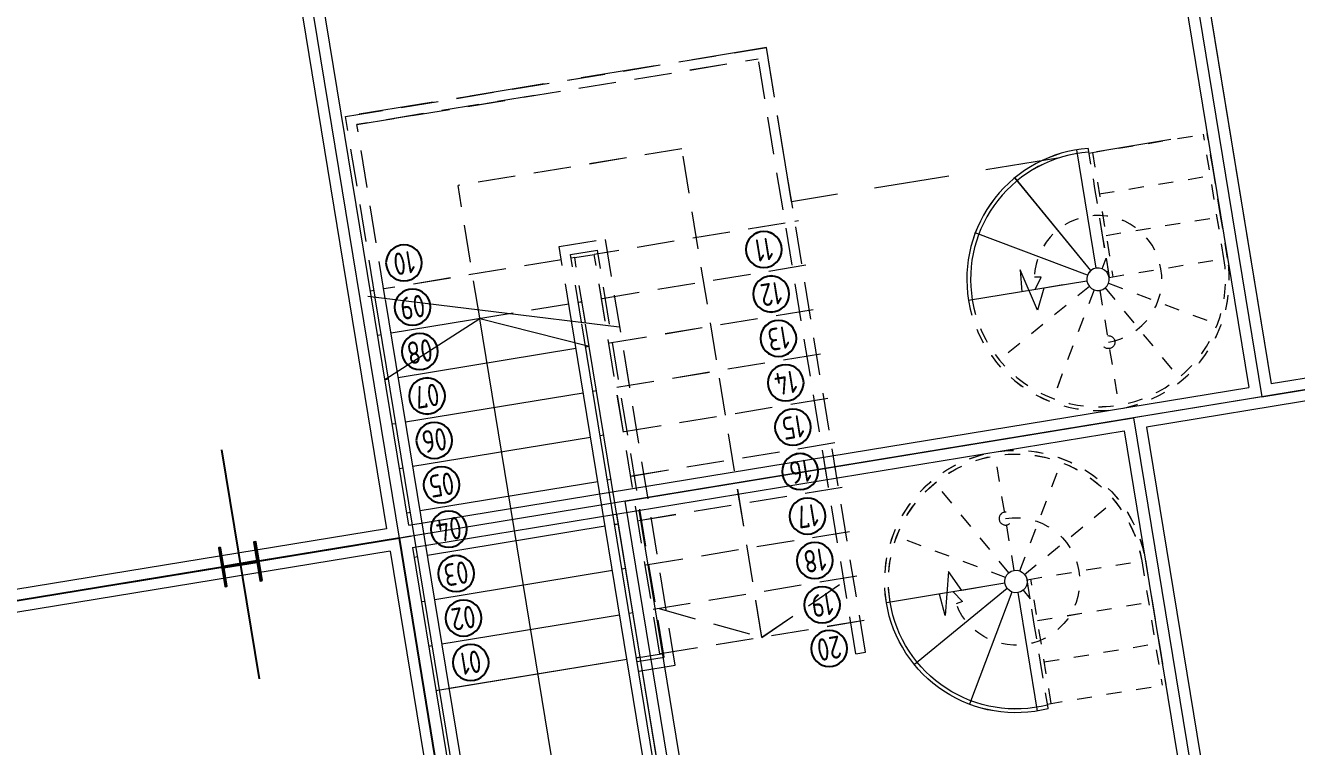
# Model space of a CAD drawing. Header units: metres. Extents: x 2 to 659295185, y -28 to 1124222152.
# Drawn here: x 655518.08 to 655526.55, y 1126654.99 to 1126659.8 of the extents above; entities that cross this region are included whole.
import ezdxf
from ezdxf.enums import TextEntityAlignment as Align

# ---------------------------------------------------------------- set-up
doc = ezdxf.new("R2010")
doc.units = ezdxf.units.M
doc.header["$MEASUREMENT"] = 0
for name, pattern in [('ACAD_ISO03W100', [30, 12, -18]), ('CCSM_C1_CUERPO BJ$0$CONTINUA', [0]), ('CCSM_C1_CUERPO BJ$0$DASHED2', [0.375, 0.25, -0.125]), ('CCSM_C1_CUERPO EL$0$DASHED', [0.75, 0.5, -0.25]), ('CCSM_C1_CUERPO HP$0$CONTINUA', [0])]:
    doc.linetypes.add(name, pattern=pattern)
doc.layers.get('0').update_dxf_attribs({"linetype": 'CONTINUOUS'})
for name, color, linetype in [('CCSM_C1_CUERPO BJ$0$A-AREAS COMERCIALES', 151, 'CONTINUOUS'), ('CCSM_C1_CUERPO BJ$0$A-ESCALERAS', 7, 'CONTINUOUS'), ('CCSM_C1_CUERPO BJ$0$A-PARED', 2, 'CCSM_C1_CUERPO BJ$0$CONTINUA'), ('CCSM_C1_CUERPO EL$0$A-PROYECCIONES', 5, 'CCSM_C1_CUERPO EL$0$DASHED'), ('CCSM_C1_CUERPO HP$0$A-PARED', 2, 'CCSM_C1_CUERPO HP$0$CONTINUA'), ('E_COTAS EJES J', 8, 'CONTINUOUS')]:
    doc.layers.add(name, color=color, linetype=linetype)
doc.layers.add('CCSM_C1_CUERPO HP$0$A-AREAS COMERCIALES', color=151, linetype='CONTINUOUS', plot=False)
doc.layers.add('CCSM_XREF ESTRUCTURA15$0$E-CB-COLUMNA', color=2, linetype='CONTINUOUS', lineweight=35)
doc.layers.add('XREF ESCALERAS', color=252, linetype='CONTINUOUS', lineweight=0)
doc.styles.add('CCSM_C1_CUERPO BJ$0$ROMANS', font='romans__.ttf')

# ---------------------------------------------------------------- blocks, each defined once
blk = doc.blocks.new('CCSM_C1_CUERPO BJ$0$NUM ESCALON')
blk.add_circle((0, 0), 0.12)
at = {"style": 'CCSM_C1_CUERPO BJ$0$ROMANS', "width": 0.75}
blk.add_attdef('00', text='', height=0.15, dxfattribs=at).set_placement((0, 0), align=Align.MIDDLE_CENTER)
blk = doc.blocks.new('ESCA')
at = {"linetype": 'ACAD_ISO03W100', "ltscale": 0.002}
for p, q in [((0.475, 0.975), (0.475, 1.775)), ((0.4375, 0.965), (0.0375, 1.6578)), ((0.5125, 0.965), (0.9125, 1.6578)), ((0.41, 0.9375), (-0.2828, 1.3375)), ((0.54, 0.9375), (1.2328, 1.3375)), ((-0.4, 0.9), (-0.4, 0.6)), ((0.4, 0.9), (-0.4, 0.9)), ((-0.375, 0.9), (-0.375, 0.06)), ((0.375, 0.06), (0.375, 0.9)), ((0.4, 0.8567), (0.4, 0.9)), ((0.4, 0.7701), (0.4, 0.8567)), ((0.4, 0.6), (0.4, 0.7701)), ((-0.4, 0.6), (-0.4, 0.3)), ((0.375, 0.62), (-0.375, 0.62)), ((0.4, 0.3), (0.4, 0.6)), ((0.375, 0.34), (-0.375, 0.34)), ((-0.4, 0.3), (-0.4, 0.06)), ((0.4, 0.0349), (0.4, 0.3)), ((0.4, 0.06), (-0.4, 0.06))]:
    blk.add_line(p, q, dxfattribs=at)
for p, q in [((0.41, 0.9375), (0.4026, 0.9194)), ((0.422, 0.953), (0.41, 0.9375)), ((0.4375, 0.965), (0.422, 0.953)), ((0.4556, 0.9724), (0.4375, 0.965)), ((0.475, 0.975), (0.4556, 0.9724)), ((0.4944, 0.9724), (0.475, 0.975)), ((0.5125, 0.965), (0.4944, 0.9724)), ((0.528, 0.953), (0.5125, 0.965)), ((0.54, 0.9375), (0.528, 0.953)), ((0.5474, 0.9194), (0.54, 0.9375)), ((0.4026, 0.9194), (0.4, 0.9)), ((0.4, 0.9), (0.4026, 0.8806)), ((0.41, 0.8625), (0.4, 0.8567)), ((0.4026, 0.8806), (0.41, 0.8625)), ((0.41, 0.8625), (0.422, 0.847)), ((0.528, 0.847), (0.54, 0.8625)), ((0.54, 0.8625), (0.5474, 0.8806)), ((0.54, 0.8625), (1.2328, 0.4625)), ((0.55, 0.9), (0.5474, 0.9194)), ((0.5474, 0.8806), (0.55, 0.9)), ((0.55, 0.9), (1.35, 0.9)), ((0.4375, 0.835), (0.4, 0.7701)), ((0.422, 0.847), (0.4375, 0.835)), ((0.4375, 0.835), (0.4556, 0.8276)), ((0.4556, 0.8276), (0.475, 0.825)), ((0.475, 0.825), (0.4944, 0.8276)), ((0.475, 0.825), (0.475, 0.025)), ((0.4944, 0.8276), (0.5125, 0.835)), ((0.5125, 0.835), (0.528, 0.847)), ((0.5125, 0.835), (0.9125, 0.1422)), ((0.4, 0.0282), (0.4, 0.0349))]:
    blk.add_line(p, q)
for points in [[(0.7103, 0.9), (0.8414, 0.9), (0.907, 1.0386), (0.9763, 0.7535), (0.9907, 0.9)], [(0.9, 0.9), (0.8477, 0.8256), (0.8918, 0.8168)]]:
    blk.add_lwpolyline(points)
blk.add_circle((0.475, 1.325), 0.0433, dxfattribs=at)
for radius, start, end in [(0.875, 0, 180), (0.85, 0, 180), (0.425, 90, 0)]:
    blk.add_arc((0.475, 0.9), radius, start, end, dxfattribs=at)
for radius, start in [(0.875, 265.0829), (0.85, 264.93791)]:
    blk.add_arc((0.475, 0.9), radius, start, 0)

msp = doc.modelspace()

# ---------------------------------------------------------------- linework, layer by layer
at = {"layer": 'CCSM_C1_CUERPO BJ$0$A-AREAS COMERCIALES', "lineweight": 5}
for points in [[(655529.1169, 1126657.7846), (655527.9765, 1126664.7418), (655525.179, 1126664.2833), (655526.3194, 1126657.3261)], [(655526.3194, 1126657.3261), (655520.5711, 1126656.3839), (655520.5711, 1126656.3839), (655519.4299, 1126663.3449), (655525.179, 1126664.2833)], [(655528.856, 1126657.7419), (655525.4645, 1126657.186), (655526.4834, 1126650.9699), (655529.8749, 1126651.5258)], [(655526.4834, 1126650.9699), (655523.0955, 1126650.4145), (655522.0766, 1126656.6307), (655525.4645, 1126657.186)]]:
    msp.add_lwpolyline(points, close=True, dxfattribs=at)
at = {"layer": 'CCSM_C1_CUERPO BJ$0$A-AREAS COMERCIALES'}
msp.add_lwpolyline([(655520.5711, 1126656.3839), (655514.0332, 1126655.3123), (655515.0521, 1126649.0962), (655521.5828, 1126650.1666), (655520.5711, 1126656.3839)], close=True, dxfattribs=at)
at = {"layer": 'CCSM_C1_CUERPO BJ$0$A-ESCALERAS', "color": 8, "linetype": 'CCSM_C1_CUERPO BJ$0$DASHED2', "lineweight": 5}
for p, q in [((655520.2119, 1126659.1944), (655523.0167, 1126659.6541)), ((655520.212, 1126659.1943), (655523.0167, 1126659.654)), ((655523.6775, 1126655.6229), (655523.0167, 1126659.6541)), ((655523.6775, 1126655.6228), (655523.0167, 1126659.654)), ((655520.2866, 1126659.1407), (655522.9631, 1126659.5794)), ((655520.2866, 1126659.1406), (655522.9631, 1126659.5793)), ((655523.6133, 1126655.6124), (655522.9631, 1126659.5794)), ((655523.6133, 1126655.6123), (655522.9631, 1126659.5793)), ((655521.4708, 1126659.3348), (655520.2866, 1126659.1407)), ((655521.4708, 1126659.3347), (655520.2866, 1126659.1406)), ((655520.4093, 1126657.9903), (655520.2119, 1126659.1944)), ((655520.4093, 1126657.9902), (655520.212, 1126659.1943)), ((655520.4765, 1126657.9822), (655520.2866, 1126659.1407)), ((655520.4765, 1126657.9821), (655520.2866, 1126659.1406)), ((655522.4535, 1126658.9791), (655520.9612, 1126658.7345)), ((655522.4535, 1126658.979), (655520.9612, 1126658.7344)), ((655522.9872, 1126655.7226), (655522.4535, 1126658.9791)), ((655522.9873, 1126655.7225), (655522.4535, 1126658.979)), ((655523.1426, 1126658.4841), (655521.8696, 1126658.2754)), ((655523.1427, 1126658.4839), (655521.8696, 1126658.2753)), ((655523.2314, 1126658.4986), (655523.2068, 1126658.4946)), ((655523.2315, 1126658.4985), (655523.2068, 1126658.4945)), ((655521.6358, 1126658.3283), (655521.9439, 1126658.3788)), ((655521.6358, 1126658.3282), (655521.9439, 1126658.3787)), ((655522.4097, 1126655.5367), (655521.9439, 1126658.3788)), ((655522.4097, 1126655.5366), (655521.9439, 1126658.3787)), ((655521.7172, 1126657.8316), (655521.6358, 1126658.3283)), ((655521.7172, 1126657.8315), (655521.6358, 1126658.3282)), ((655521.7104, 1126658.2746), (655521.8902, 1126658.3041)), ((655521.7845, 1126657.8227), (655521.7104, 1126658.2746)), ((655521.7105, 1126658.2745), (655521.8903, 1126658.304)), ((655521.7846, 1126657.8226), (655521.7105, 1126658.2745)), ((655521.7392, 1126658.254), (655521.7145, 1126658.25)), ((655521.7392, 1126658.2539), (655521.7145, 1126658.2499)), ((655521.7392, 1126658.254), (655521.8696, 1126658.2754)), ((655521.7392, 1126658.2539), (655521.8696, 1126658.2753)), ((655521.8102, 1126657.8204), (655521.7392, 1126658.254)), ((655521.8103, 1126657.8202), (655521.7392, 1126658.2539)), ((655522.3063, 1126655.611), (655521.8696, 1126658.2754)), ((655522.3064, 1126655.6108), (655521.8696, 1126658.2753)), ((655522.335, 1126655.5903), (655521.8902, 1126658.3041)), ((655522.3351, 1126655.5902), (655521.8903, 1126658.304)), ((655521.6503, 1126658.2395), (655520.4661, 1126658.0454)), ((655521.6504, 1126658.2393), (655520.4662, 1126658.0452)), ((655523.28, 1126658.2026), (655521.9181, 1126657.9793)), ((655523.28, 1126658.2025), (655521.9182, 1126657.9792)), ((655521.6989, 1126657.9434), (655521.3148, 1126657.8805)), ((655521.6989, 1126657.9433), (655521.3149, 1126657.8804)), ((655521.7877, 1126657.958), (655521.763, 1126657.9539)), ((655521.7877, 1126657.9579), (655521.763, 1126657.9538)), ((655523.3285, 1126657.9065), (655521.9667, 1126657.6833)), ((655523.3285, 1126657.9064), (655521.9667, 1126657.6832)), ((655523.377, 1126657.6105), (655522.0152, 1126657.3872)), ((655523.377, 1126657.6104), (655522.0152, 1126657.3871)), ((655523.4255, 1126657.3144), (655522.0637, 1126657.0912)), ((655523.4256, 1126657.3143), (655522.0637, 1126657.0911)), ((655523.4741, 1126657.0184), (655522.1122, 1126656.7952)), ((655523.4741, 1126657.0183), (655522.1123, 1126656.795)), ((655523.5226, 1126656.7223), (655522.1608, 1126656.4991)), ((655523.5226, 1126656.7222), (655522.1608, 1126656.499)), ((655523.5711, 1126656.4263), (655522.2093, 1126656.2031)), ((655523.5711, 1126656.4262), (655522.2093, 1126656.2029)), ((655523.6196, 1126656.1302), (655522.2578, 1126655.907)), ((655523.6197, 1126656.1301), (655522.2578, 1126655.9069)), ((655523.6682, 1126655.8342), (655522.3063, 1126655.611)), ((655523.6682, 1126655.8341), (655522.3064, 1126655.6108)), ((655522.1512, 1126655.5855), (655522.331, 1126655.615)), ((655522.1512, 1126655.5854), (655522.331, 1126655.6149)), ((655522.1553, 1126655.5609), (655522.335, 1126655.5903)), ((655522.1553, 1126655.5607), (655522.3351, 1126655.5902)), ((655523.6133, 1126655.6124), (655523.6775, 1126655.6229)), ((655523.6133, 1126655.6123), (655523.6775, 1126655.6228)), ((655522.1658, 1126655.4967), (655522.4097, 1126655.5367)), ((655522.1658, 1126655.4966), (655522.4097, 1126655.5366))]:
    msp.add_line(p, q, dxfattribs=at)
at = {"layer": 'CCSM_C1_CUERPO BJ$0$A-ESCALERAS', "lineweight": 5}
for p, q in [((655520.402, 1126658.0348), (655520.3773, 1126658.0308)), ((655520.402, 1126658.0347), (655520.3774, 1126658.0307)), ((655520.3603, 1126657.9963), (655522.0349, 1126657.7931)), ((655520.3603, 1126657.9962), (655522.035, 1126657.793)), ((655521.4695, 1126651.5218), (655520.4099, 1126657.9864)), ((655521.5337, 1126651.5323), (655520.4778, 1126657.9743)), ((655521.3148, 1126657.8805), (655520.5147, 1126657.7493)), ((655521.3149, 1126657.8804), (655520.5147, 1126657.7492)), ((655522.1112, 1126651.7181), (655521.1068, 1126657.8464)), ((655522.7179, 1126651.7264), (655521.7172, 1126657.8316)), ((655522.782, 1126651.7369), (655521.7862, 1126657.8125)), ((655522.7921, 1126651.8297), (655521.8119, 1126657.8101)), ((655520.4505, 1126657.7388), (655520.4259, 1126657.7348)), ((655520.4506, 1126657.7387), (655520.4259, 1126657.7346)), ((655521.8362, 1126657.6619), (655521.8115, 1126657.6579)), ((655521.8362, 1126657.6618), (655521.8116, 1126657.6578)), ((655521.7474, 1126657.6474), (655520.5632, 1126657.4533)), ((655521.7474, 1126657.6472), (655520.5632, 1126657.4531)), ((655520.499, 1126657.4427), (655520.4744, 1126657.4387)), ((655520.4991, 1126657.4426), (655520.4744, 1126657.4386)), ((655521.7959, 1126657.3513), (655520.6117, 1126657.1572)), ((655521.7959, 1126657.3512), (655520.6118, 1126657.1571)), ((655521.8847, 1126657.3659), (655521.8601, 1126657.3618)), ((655521.8848, 1126657.3658), (655521.8601, 1126657.3617)), ((655520.5476, 1126657.1467), (655520.5229, 1126657.1427)), ((655520.5476, 1126657.1466), (655520.5229, 1126657.1425)), ((655521.9333, 1126657.0698), (655521.9086, 1126657.0658)), ((655521.9333, 1126657.0697), (655521.9086, 1126657.0657)), ((655521.8444, 1126657.0553), (655520.6602, 1126656.8612)), ((655521.8445, 1126657.0551), (655520.6603, 1126656.861)), ((655520.5961, 1126656.8506), (655520.5714, 1126656.8466)), ((655520.5961, 1126656.8505), (655520.5715, 1126656.8465)), ((655521.893, 1126656.7592), (655520.7088, 1126656.5651)), ((655521.893, 1126656.7591), (655520.7088, 1126656.565)), ((655521.9818, 1126656.7738), (655521.9571, 1126656.7697)), ((655521.9818, 1126656.7737), (655521.9571, 1126656.7696)), ((655520.6446, 1126656.5546), (655520.62, 1126656.5506)), ((655520.6447, 1126656.5545), (655520.62, 1126656.5504)), ((655522.0303, 1126656.4777), (655522.0056, 1126656.4737)), ((655522.0303, 1126656.4776), (655522.0057, 1126656.4736)), ((655521.9415, 1126656.4632), (655520.7573, 1126656.2691)), ((655521.9415, 1126656.4631), (655520.7573, 1126656.2689)), ((655520.6931, 1126656.2585), (655520.6685, 1126656.2545)), ((655520.6932, 1126656.2584), (655520.6685, 1126656.2544)), ((655521.99, 1126656.1671), (655520.8058, 1126655.973)), ((655521.9901, 1126656.167), (655520.8059, 1126655.9729)), ((655522.0788, 1126656.1817), (655522.0542, 1126656.1776)), ((655522.0789, 1126656.1816), (655522.0542, 1126656.1775)), ((655520.7417, 1126655.9625), (655520.717, 1126655.9585)), ((655520.7417, 1126655.9624), (655520.717, 1126655.9583)), ((655522.1274, 1126655.8856), (655522.1027, 1126655.8816)), ((655522.1274, 1126655.8855), (655522.1027, 1126655.8815)), ((655522.0385, 1126655.8711), (655520.8543, 1126655.677)), ((655522.0386, 1126655.871), (655520.8544, 1126655.6769)), ((655520.7902, 1126655.6664), (655520.7655, 1126655.6624)), ((655520.7902, 1126655.6663), (655520.7656, 1126655.6623)), ((655522.0871, 1126655.575), (655520.8141, 1126655.3664)), ((655522.0871, 1126655.5749), (655520.8141, 1126655.3662)), ((655522.0871, 1126655.575), (655520.9029, 1126655.3809)), ((655522.0871, 1126655.5749), (655520.9029, 1126655.3808)), ((655522.1759, 1126655.5896), (655522.1512, 1126655.5855)), ((655522.1759, 1126655.5895), (655522.1512, 1126655.5854)), ((655520.8387, 1126655.3704), (655520.8141, 1126655.3664)), ((655520.8388, 1126655.3703), (655520.8141, 1126655.3662))]:
    msp.add_line(p, q, dxfattribs=at)
at = {"layer": 'CCSM_C1_CUERPO BJ$0$A-ESCALERAS', "color": 8, "linetype": 'CCSM_C1_CUERPO BJ$0$DASHED2', "lineweight": 5}
for points in [[(655521.1056, 1126657.8533), (655520.9612, 1126658.7345)], [(655521.1057, 1126657.8532), (655520.9612, 1126658.7344)], [(655522.3022, 1126655.9143), (655522.9872, 1126655.7226), (655523.5752, 1126656.1229)], [(655522.3023, 1126655.9142), (655522.9873, 1126655.7225), (655523.5753, 1126656.1228)]]:
    msp.add_lwpolyline(points, dxfattribs=at)
at = {"layer": 'CCSM_C1_CUERPO BJ$0$A-ESCALERAS', "lineweight": 5}
for points in [[(655521.8362, 1126657.6619), (655521.1068, 1126657.8464), (655520.4744, 1126657.4387)], [(655521.8362, 1126657.6618), (655521.1068, 1126657.8462), (655520.4744, 1126657.4386)]]:
    msp.add_lwpolyline(points, dxfattribs=at)
at = {"layer": 'CCSM_C1_CUERPO BJ$0$A-PARED', "lineweight": 5}
for p, q in [((655525.1859, 1126663.7777), (655526.2332, 1126657.388)), ((655525.1859, 1126663.7776), (655526.2332, 1126657.3879)), ((655525.3339, 1126663.802), (655526.3812, 1126657.4122)), ((655525.3339, 1126663.8019), (655526.3813, 1126657.4121)), ((655529.0307, 1126657.8465), (655526.3812, 1126657.4122)), ((655529.0308, 1126657.8464), (655526.3813, 1126657.4121)), ((655528.7941, 1126657.6557), (655525.5507, 1126657.1241)), ((655528.7942, 1126657.6556), (655525.5507, 1126657.124)), ((655525.4027, 1126657.0999), (655526.4023, 1126650.9946)), ((655525.5507, 1126657.1241), (655526.5514, 1126651.0191))]:
    msp.add_line(p, q, dxfattribs=at)
at = {"layer": 'CCSM_C1_CUERPO BJ$0$A-PARED', "lineweight": 5, "extrusion": (0, 0, -1)}
for p, q in [((655519.6964, 1126661.2566), (655520.485, 1126656.4458)), ((655519.6964, 1126661.2565), (655520.485, 1126656.4457)), ((655520.633, 1126656.4701), (655526.2332, 1126657.388)), ((655520.633, 1126656.47), (655526.2332, 1126657.3879)), ((655520.6572, 1126656.322), (655525.4027, 1126657.0999)), ((655520.6573, 1126656.3219), (655525.4027, 1126657.0998)), ((655522.1673, 1126656.5695), (655523.1776, 1126650.39)), ((655520.5092, 1126656.2978), (655520.9985, 1126653.3126)), ((655520.5093, 1126656.2977), (655520.9986, 1126653.3125))]:
    msp.add_line(p, q, dxfattribs=at)
at = {"layer": 'CCSM_C1_CUERPO BJ$0$A-PARED', "lineweight": 5}
for points in [[(655523.1776, 1126650.39), (655523.0255, 1126650.365), (655522.0192, 1126656.5453)], [(655520.6572, 1126656.322), (655521.0171, 1126654.1263)], [(655520.6573, 1126656.3219), (655521.0172, 1126654.1262)]]:
    msp.add_lwpolyline(points, dxfattribs=at)
at = {"layer": 'CCSM_C1_CUERPO EL$0$A-PROYECCIONES', "lineweight": 5}
for p, q in [((655523.0167, 1126659.6541), (655520.2119, 1126659.1944)), ((655523.0167, 1126659.654), (655520.212, 1126659.1943)), ((655523.1852, 1126658.6262), (655523.0167, 1126659.6541)), ((655523.1852, 1126658.6261), (655523.0167, 1126659.654)), ((655525.7124, 1126659.0404), (655523.1852, 1126658.6262)), ((655525.7124, 1126659.0403), (655523.1852, 1126658.6261))]:
    msp.add_line(p, q, dxfattribs=at)
at = {"layer": 'CCSM_C1_CUERPO HP$0$A-AREAS COMERCIALES', "lineweight": 5}
msp.add_lwpolyline([(655514.0332, 1126655.3124), (655520.6451, 1126656.396), (655520.5711, 1126656.3839), (655519.4299, 1126663.3449), (655512.8929, 1126662.2695)], close=True, dxfattribs=at)
at = {"layer": 'CCSM_C1_CUERPO HP$0$A-PARED', "lineweight": 5}
for p, q in [((655520.485, 1126656.4458), (655514.0952, 1126655.3985)), ((655520.485, 1126656.4457), (655514.0952, 1126655.3983)), ((655520.5092, 1126656.2978), (655514.1194, 1126655.2504)), ((655520.5093, 1126656.2977), (655514.1195, 1126655.2503))]:
    msp.add_line(p, q, dxfattribs=at)
at = {"layer": 'CCSM_XREF ESTRUCTURA15$0$E-CB-COLUMNA', "lineweight": 5}
for p, q in [((655520.633, 1126656.4701), (655519.8445, 1126661.2809)), ((655520.633, 1126656.47), (655519.8445, 1126661.2808))]:
    msp.add_line(p, q, dxfattribs=at)
at = {"layer": 'E_COTAS EJES J'}
for p, q in [((655519.385, 1126656.9735), (655519.6353, 1126655.4466)), ((655519.385, 1126656.9735), (655519.6353, 1126655.4466)), ((655519.385, 1126656.9734), (655519.6353, 1126655.4464)), ((655519.385, 1126656.9734), (655519.6353, 1126655.4464)), ((655520.2886, 1126656.3376), (655518.7317, 1126656.0824)), ((655520.2886, 1126656.3376), (655518.7317, 1126656.0824)), ((655520.2887, 1126656.3375), (655518.7317, 1126656.0823)), ((655520.2887, 1126656.3375), (655518.7317, 1126656.0823))]:
    msp.add_line(p, q, dxfattribs=at)
for points in [[(655519.6546, 1126656.102), (655519.6125, 1126656.3585), (655519.6002, 1126656.3565), (655519.6206, 1126656.2319), (655519.3986, 1126656.1955), (655519.3782, 1126656.3201), (655519.3658, 1126656.3181), (655519.4079, 1126656.0615), (655519.4202, 1126656.0636), (655519.3998, 1126656.1881), (655519.6219, 1126656.2245), (655519.6423, 1126656.0999)], [(655519.6546, 1126656.102), (655519.6125, 1126656.3585), (655519.6002, 1126656.3565), (655519.6206, 1126656.2319), (655519.3986, 1126656.1955), (655519.3782, 1126656.3201), (655519.3658, 1126656.3181), (655519.4079, 1126656.0615), (655519.4202, 1126656.0636), (655519.3998, 1126656.1881), (655519.6219, 1126656.2245), (655519.6423, 1126656.0999)], [(655519.6546, 1126656.1019), (655519.6126, 1126656.3584), (655519.6002, 1126656.3564), (655519.6207, 1126656.2318), (655519.3986, 1126656.1954), (655519.3782, 1126656.32), (655519.3659, 1126656.318), (655519.4079, 1126656.0614), (655519.4203, 1126656.0634), (655519.3998, 1126656.188), (655519.6219, 1126656.2244), (655519.6423, 1126656.0998)], [(655519.6546, 1126656.1019), (655519.6126, 1126656.3584), (655519.6002, 1126656.3564), (655519.6207, 1126656.2318), (655519.3986, 1126656.1954), (655519.3782, 1126656.32), (655519.3659, 1126656.318), (655519.4079, 1126656.0614), (655519.4203, 1126656.0634), (655519.3998, 1126656.188), (655519.6219, 1126656.2244), (655519.6423, 1126656.0998)]]:
    msp.add_lwpolyline(points, close=True, dxfattribs=at)

# ---------------------------------------------------------------- block references
at = {"layer": 'CCSM_C1_CUERPO BJ$0$A-ESCALERAS', "color": 8, "linetype": 'CCSM_C1_CUERPO BJ$0$DASHED2', "lineweight": 5}
ref = msp.add_blockref('CCSM_C1_CUERPO BJ$0$NUM ESCALON', (655523, 1126658.3075), dxfattribs=dict(at, xscale=-1, rotation=9.308451280928294))
ref.add_attrib('00', '11', dxfattribs={"layer": '0', "height": 0.15, "rotation": 189.30845, "style": 'CCSM_C1_CUERPO BJ$0$ROMANS', "width": 0.75}).set_placement((655523, 1126658.3075), align=Align.MIDDLE_CENTER)
ref = msp.add_blockref('CCSM_C1_CUERPO BJ$0$NUM ESCALON', (655523, 1126658.3074), dxfattribs=dict(at, xscale=-1, rotation=9.308592897621626))
ref.add_attrib('00', '11', dxfattribs={"layer": '0', "height": 0.15, "rotation": 189.30859, "style": 'CCSM_C1_CUERPO BJ$0$ROMANS', "width": 0.75}).set_placement((655523, 1126658.3074), align=Align.MIDDLE_CENTER)
ref = msp.add_blockref('CCSM_C1_CUERPO BJ$0$NUM ESCALON', (655520.6011, 1126658.2183), dxfattribs=dict(at, xscale=-1, rotation=9.308451280928294))
ref.add_attrib('00', '10', dxfattribs={"layer": '0', "height": 0.15, "rotation": 189.30845, "style": 'CCSM_C1_CUERPO BJ$0$ROMANS', "width": 0.75}).set_placement((655520.6011, 1126658.2183), align=Align.MIDDLE_CENTER)
ref = msp.add_blockref('CCSM_C1_CUERPO BJ$0$NUM ESCALON', (655520.6011, 1126658.2182), dxfattribs=dict(at, xscale=-1, rotation=9.308592897621626))
ref.add_attrib('00', '10', dxfattribs={"layer": '0', "height": 0.15, "rotation": 189.30859, "style": 'CCSM_C1_CUERPO BJ$0$ROMANS', "width": 0.75}).set_placement((655520.6011, 1126658.2182), align=Align.MIDDLE_CENTER)
ref = msp.add_blockref('CCSM_C1_CUERPO BJ$0$NUM ESCALON', (655523.0485, 1126658.0114), dxfattribs=dict(at, xscale=-1, rotation=9.308451280928294))
ref.add_attrib('00', '12', dxfattribs={"layer": '0', "height": 0.15, "rotation": 189.30845, "style": 'CCSM_C1_CUERPO BJ$0$ROMANS', "width": 0.75}).set_placement((655523.0485, 1126658.0114), align=Align.MIDDLE_CENTER)
ref = msp.add_blockref('CCSM_C1_CUERPO BJ$0$NUM ESCALON', (655523.0485, 1126658.0113), dxfattribs=dict(at, xscale=-1, rotation=9.308592897621626))
ref.add_attrib('00', '12', dxfattribs={"layer": '0', "height": 0.15, "rotation": 189.30859, "style": 'CCSM_C1_CUERPO BJ$0$ROMANS', "width": 0.75}).set_placement((655523.0485, 1126658.0113), align=Align.MIDDLE_CENTER)
at = {"layer": 'CCSM_C1_CUERPO BJ$0$A-ESCALERAS', "lineweight": 5}
ref = msp.add_blockref('CCSM_C1_CUERPO BJ$0$NUM ESCALON', (655520.6577, 1126657.9236), dxfattribs=dict(at, xscale=-1, rotation=9.308451280928294))
ref.add_attrib('00', '09', dxfattribs={"layer": '0', "height": 0.15, "rotation": 189.30845, "style": 'CCSM_C1_CUERPO BJ$0$ROMANS', "width": 0.75}).set_placement((655520.6577, 1126657.9236), align=Align.MIDDLE_CENTER)
ref = msp.add_blockref('CCSM_C1_CUERPO BJ$0$NUM ESCALON', (655520.6577, 1126657.9234), dxfattribs=dict(at, xscale=-1, rotation=9.308592897621626))
ref.add_attrib('00', '09', dxfattribs={"layer": '0', "height": 0.15, "rotation": 189.30859, "style": 'CCSM_C1_CUERPO BJ$0$ROMANS', "width": 0.75}).set_placement((655520.6577, 1126657.9234), align=Align.MIDDLE_CENTER)
at = {"layer": 'CCSM_C1_CUERPO BJ$0$A-ESCALERAS', "color": 8, "linetype": 'CCSM_C1_CUERPO BJ$0$DASHED2', "lineweight": 5}
ref = msp.add_blockref('CCSM_C1_CUERPO BJ$0$NUM ESCALON', (655523.097, 1126657.7154), dxfattribs=dict(at, xscale=-1, rotation=9.308451280928294))
ref.add_attrib('00', '13', dxfattribs={"layer": '0', "height": 0.15, "rotation": 189.30845, "style": 'CCSM_C1_CUERPO BJ$0$ROMANS', "width": 0.75}).set_placement((655523.097, 1126657.7154), align=Align.MIDDLE_CENTER)
ref = msp.add_blockref('CCSM_C1_CUERPO BJ$0$NUM ESCALON', (655523.097, 1126657.7153), dxfattribs=dict(at, xscale=-1, rotation=9.308592897621626))
ref.add_attrib('00', '13', dxfattribs={"layer": '0', "height": 0.15, "rotation": 189.30859, "style": 'CCSM_C1_CUERPO BJ$0$ROMANS', "width": 0.75}).set_placement((655523.097, 1126657.7153), align=Align.MIDDLE_CENTER)
at = {"layer": 'CCSM_C1_CUERPO BJ$0$A-ESCALERAS', "lineweight": 5}
ref = msp.add_blockref('CCSM_C1_CUERPO BJ$0$NUM ESCALON', (655520.7062, 1126657.6275), dxfattribs=dict(at, xscale=-1, rotation=9.308451280928294))
ref.add_attrib('00', '08', dxfattribs={"layer": '0', "height": 0.15, "rotation": 189.30845, "style": 'CCSM_C1_CUERPO BJ$0$ROMANS', "width": 0.75}).set_placement((655520.7062, 1126657.6275), align=Align.MIDDLE_CENTER)
ref = msp.add_blockref('CCSM_C1_CUERPO BJ$0$NUM ESCALON', (655520.7063, 1126657.6274), dxfattribs=dict(at, xscale=-1, rotation=9.308592897621626))
ref.add_attrib('00', '08', dxfattribs={"layer": '0', "height": 0.15, "rotation": 189.30859, "style": 'CCSM_C1_CUERPO BJ$0$ROMANS', "width": 0.75}).set_placement((655520.7063, 1126657.6274), align=Align.MIDDLE_CENTER)
at = {"layer": 'CCSM_C1_CUERPO BJ$0$A-ESCALERAS', "color": 8, "linetype": 'CCSM_C1_CUERPO BJ$0$DASHED2', "lineweight": 5}
ref = msp.add_blockref('CCSM_C1_CUERPO BJ$0$NUM ESCALON', (655523.1455, 1126657.4193), dxfattribs=dict(at, xscale=-1, rotation=9.308451280928294))
ref.add_attrib('00', '14', dxfattribs={"layer": '0', "height": 0.15, "rotation": 189.30845, "style": 'CCSM_C1_CUERPO BJ$0$ROMANS', "width": 0.75}).set_placement((655523.1455, 1126657.4193), align=Align.MIDDLE_CENTER)
ref = msp.add_blockref('CCSM_C1_CUERPO BJ$0$NUM ESCALON', (655523.1456, 1126657.4192), dxfattribs=dict(at, xscale=-1, rotation=9.308592897621626))
ref.add_attrib('00', '14', dxfattribs={"layer": '0', "height": 0.15, "rotation": 189.30859, "style": 'CCSM_C1_CUERPO BJ$0$ROMANS', "width": 0.75}).set_placement((655523.1456, 1126657.4192), align=Align.MIDDLE_CENTER)
at = {"layer": 'CCSM_C1_CUERPO BJ$0$A-ESCALERAS', "lineweight": 5}
ref = msp.add_blockref('CCSM_C1_CUERPO BJ$0$NUM ESCALON', (655520.7548, 1126657.3315), dxfattribs=dict(at, xscale=-1, rotation=9.308451280928294))
ref.add_attrib('00', '07', dxfattribs={"layer": '0', "height": 0.15, "rotation": 189.30845, "style": 'CCSM_C1_CUERPO BJ$0$ROMANS', "width": 0.75}).set_placement((655520.7548, 1126657.3315), align=Align.MIDDLE_CENTER)
ref = msp.add_blockref('CCSM_C1_CUERPO BJ$0$NUM ESCALON', (655520.7548, 1126657.3313), dxfattribs=dict(at, xscale=-1, rotation=9.308592897621626))
ref.add_attrib('00', '07', dxfattribs={"layer": '0', "height": 0.15, "rotation": 189.30859, "style": 'CCSM_C1_CUERPO BJ$0$ROMANS', "width": 0.75}).set_placement((655520.7548, 1126657.3313), align=Align.MIDDLE_CENTER)
at = {"layer": 'CCSM_C1_CUERPO BJ$0$A-ESCALERAS', "color": 8, "linetype": 'CCSM_C1_CUERPO BJ$0$DASHED2', "lineweight": 5}
ref = msp.add_blockref('CCSM_C1_CUERPO BJ$0$NUM ESCALON', (655523.1941, 1126657.1233), dxfattribs=dict(at, xscale=-1, rotation=9.308451280928294))
ref.add_attrib('00', '15', dxfattribs={"layer": '0', "height": 0.15, "rotation": 189.30845, "style": 'CCSM_C1_CUERPO BJ$0$ROMANS', "width": 0.75}).set_placement((655523.1941, 1126657.1233), align=Align.MIDDLE_CENTER)
ref = msp.add_blockref('CCSM_C1_CUERPO BJ$0$NUM ESCALON', (655523.1941, 1126657.1232), dxfattribs=dict(at, xscale=-1, rotation=9.308592897621626))
ref.add_attrib('00', '15', dxfattribs={"layer": '0', "height": 0.15, "rotation": 189.30859, "style": 'CCSM_C1_CUERPO BJ$0$ROMANS', "width": 0.75}).set_placement((655523.1941, 1126657.1232), align=Align.MIDDLE_CENTER)
at = {"layer": 'CCSM_C1_CUERPO BJ$0$A-ESCALERAS', "lineweight": 5}
ref = msp.add_blockref('CCSM_C1_CUERPO BJ$0$NUM ESCALON', (655520.8033, 1126657.0354), dxfattribs=dict(at, xscale=-1, rotation=9.308451280928294))
ref.add_attrib('00', '06', dxfattribs={"layer": '0', "height": 0.15, "rotation": 189.30845, "style": 'CCSM_C1_CUERPO BJ$0$ROMANS', "width": 0.75}).set_placement((655520.8033, 1126657.0354), align=Align.MIDDLE_CENTER)
ref = msp.add_blockref('CCSM_C1_CUERPO BJ$0$NUM ESCALON', (655520.8033, 1126657.0353), dxfattribs=dict(at, xscale=-1, rotation=9.308592897621626))
ref.add_attrib('00', '06', dxfattribs={"layer": '0', "height": 0.15, "rotation": 189.30859, "style": 'CCSM_C1_CUERPO BJ$0$ROMANS', "width": 0.75}).set_placement((655520.8033, 1126657.0353), align=Align.MIDDLE_CENTER)
at = {"layer": 'CCSM_C1_CUERPO BJ$0$A-ESCALERAS', "color": 8, "linetype": 'CCSM_C1_CUERPO BJ$0$DASHED2', "lineweight": 5}
ref = msp.add_blockref('CCSM_C1_CUERPO BJ$0$NUM ESCALON', (655523.2426, 1126656.8272), dxfattribs=dict(at, xscale=-1, rotation=9.308451280928294))
ref.add_attrib('00', '16', dxfattribs={"layer": '0', "height": 0.15, "rotation": 189.30845, "style": 'CCSM_C1_CUERPO BJ$0$ROMANS', "width": 0.75}).set_placement((655523.2426, 1126656.8272), align=Align.MIDDLE_CENTER)
ref = msp.add_blockref('CCSM_C1_CUERPO BJ$0$NUM ESCALON', (655523.2426, 1126656.8271), dxfattribs=dict(at, xscale=-1, rotation=9.308592897621626))
ref.add_attrib('00', '16', dxfattribs={"layer": '0', "height": 0.15, "rotation": 189.30859, "style": 'CCSM_C1_CUERPO BJ$0$ROMANS', "width": 0.75}).set_placement((655523.2426, 1126656.8271), align=Align.MIDDLE_CENTER)
at = {"layer": 'CCSM_C1_CUERPO BJ$0$A-ESCALERAS', "lineweight": 5}
ref = msp.add_blockref('CCSM_C1_CUERPO BJ$0$NUM ESCALON', (655520.8518, 1126656.7394), dxfattribs=dict(at, xscale=-1, rotation=9.308451280928294))
ref.add_attrib('00', '05', dxfattribs={"layer": '0', "height": 0.15, "rotation": 189.30845, "style": 'CCSM_C1_CUERPO BJ$0$ROMANS', "width": 0.75}).set_placement((655520.8518, 1126656.7394), align=Align.MIDDLE_CENTER)
ref = msp.add_blockref('CCSM_C1_CUERPO BJ$0$NUM ESCALON', (655520.8518, 1126656.7392), dxfattribs=dict(at, xscale=-1, rotation=9.308592897621626))
ref.add_attrib('00', '05', dxfattribs={"layer": '0', "height": 0.15, "rotation": 189.30859, "style": 'CCSM_C1_CUERPO BJ$0$ROMANS', "width": 0.75}).set_placement((655520.8518, 1126656.7392), align=Align.MIDDLE_CENTER)
at = {"layer": 'CCSM_C1_CUERPO BJ$0$A-ESCALERAS', "color": 8, "linetype": 'CCSM_C1_CUERPO BJ$0$DASHED2', "lineweight": 5}
ref = msp.add_blockref('CCSM_C1_CUERPO BJ$0$NUM ESCALON', (655523.2911, 1126656.5312), dxfattribs=dict(at, xscale=-1, rotation=9.308451280928294))
ref.add_attrib('00', '17', dxfattribs={"layer": '0', "height": 0.15, "rotation": 189.30845, "style": 'CCSM_C1_CUERPO BJ$0$ROMANS', "width": 0.75}).set_placement((655523.2911, 1126656.5312), align=Align.MIDDLE_CENTER)
ref = msp.add_blockref('CCSM_C1_CUERPO BJ$0$NUM ESCALON', (655523.2912, 1126656.5311), dxfattribs=dict(at, xscale=-1, rotation=9.308592897621626))
ref.add_attrib('00', '17', dxfattribs={"layer": '0', "height": 0.15, "rotation": 189.30859, "style": 'CCSM_C1_CUERPO BJ$0$ROMANS', "width": 0.75}).set_placement((655523.2912, 1126656.5311), align=Align.MIDDLE_CENTER)
at = {"layer": 'CCSM_C1_CUERPO BJ$0$A-ESCALERAS', "lineweight": 5}
ref = msp.add_blockref('CCSM_C1_CUERPO BJ$0$NUM ESCALON', (655520.9003, 1126656.4433), dxfattribs=dict(at, xscale=-1, rotation=9.308451280928294))
ref.add_attrib('00', '04', dxfattribs={"layer": '0', "height": 0.15, "rotation": 189.30845, "style": 'CCSM_C1_CUERPO BJ$0$ROMANS', "width": 0.75}).set_placement((655520.9003, 1126656.4433), align=Align.MIDDLE_CENTER)
ref = msp.add_blockref('CCSM_C1_CUERPO BJ$0$NUM ESCALON', (655520.9004, 1126656.4432), dxfattribs=dict(at, xscale=-1, rotation=9.308592897621626))
ref.add_attrib('00', '04', dxfattribs={"layer": '0', "height": 0.15, "rotation": 189.30859, "style": 'CCSM_C1_CUERPO BJ$0$ROMANS', "width": 0.75}).set_placement((655520.9004, 1126656.4432), align=Align.MIDDLE_CENTER)
at = {"layer": 'CCSM_C1_CUERPO BJ$0$A-ESCALERAS', "color": 8, "linetype": 'CCSM_C1_CUERPO BJ$0$DASHED2', "lineweight": 5}
ref = msp.add_blockref('CCSM_C1_CUERPO BJ$0$NUM ESCALON', (655523.3396, 1126656.2351), dxfattribs=dict(at, xscale=-1, rotation=9.308451280928294))
ref.add_attrib('00', '18', dxfattribs={"layer": '0', "height": 0.15, "rotation": 189.30845, "style": 'CCSM_C1_CUERPO BJ$0$ROMANS', "width": 0.75}).set_placement((655523.3396, 1126656.2351), align=Align.MIDDLE_CENTER)
ref = msp.add_blockref('CCSM_C1_CUERPO BJ$0$NUM ESCALON', (655523.3397, 1126656.235), dxfattribs=dict(at, xscale=-1, rotation=9.308592897621626))
ref.add_attrib('00', '18', dxfattribs={"layer": '0', "height": 0.15, "rotation": 189.30859, "style": 'CCSM_C1_CUERPO BJ$0$ROMANS', "width": 0.75}).set_placement((655523.3397, 1126656.235), align=Align.MIDDLE_CENTER)
at = {"layer": 'CCSM_C1_CUERPO BJ$0$A-ESCALERAS', "lineweight": 5}
ref = msp.add_blockref('CCSM_C1_CUERPO BJ$0$NUM ESCALON', (655520.9489, 1126656.1473), dxfattribs=dict(at, xscale=-1, rotation=9.308451280928294))
ref.add_attrib('00', '03', dxfattribs={"layer": '0', "height": 0.15, "rotation": 189.30845, "style": 'CCSM_C1_CUERPO BJ$0$ROMANS', "width": 0.75}).set_placement((655520.9489, 1126656.1473), align=Align.MIDDLE_CENTER)
ref = msp.add_blockref('CCSM_C1_CUERPO BJ$0$NUM ESCALON', (655520.9489, 1126656.1471), dxfattribs=dict(at, xscale=-1, rotation=9.308592897621626))
ref.add_attrib('00', '03', dxfattribs={"layer": '0', "height": 0.15, "rotation": 189.30859, "style": 'CCSM_C1_CUERPO BJ$0$ROMANS', "width": 0.75}).set_placement((655520.9489, 1126656.1471), align=Align.MIDDLE_CENTER)
at = {"layer": 'CCSM_C1_CUERPO BJ$0$A-ESCALERAS', "color": 8, "linetype": 'CCSM_C1_CUERPO BJ$0$DASHED2', "lineweight": 5}
ref = msp.add_blockref('CCSM_C1_CUERPO BJ$0$NUM ESCALON', (655523.3882, 1126655.9391), dxfattribs=dict(at, xscale=-1, rotation=9.308451280928294))
ref.add_attrib('00', '19', dxfattribs={"layer": '0', "height": 0.15, "rotation": 189.30845, "style": 'CCSM_C1_CUERPO BJ$0$ROMANS', "width": 0.75}).set_placement((655523.3882, 1126655.9391), align=Align.MIDDLE_CENTER)
ref = msp.add_blockref('CCSM_C1_CUERPO BJ$0$NUM ESCALON', (655523.3882, 1126655.939), dxfattribs=dict(at, xscale=-1, rotation=9.308592897621626))
ref.add_attrib('00', '19', dxfattribs={"layer": '0', "height": 0.15, "rotation": 189.30859, "style": 'CCSM_C1_CUERPO BJ$0$ROMANS', "width": 0.75}).set_placement((655523.3882, 1126655.939), align=Align.MIDDLE_CENTER)
at = {"layer": 'CCSM_C1_CUERPO BJ$0$A-ESCALERAS', "lineweight": 5}
ref = msp.add_blockref('CCSM_C1_CUERPO BJ$0$NUM ESCALON', (655520.9974, 1126655.8512), dxfattribs=dict(at, xscale=-1, rotation=9.308451280928294))
ref.add_attrib('00', '02', dxfattribs={"layer": '0', "height": 0.15, "rotation": 189.30845, "style": 'CCSM_C1_CUERPO BJ$0$ROMANS', "width": 0.75}).set_placement((655520.9974, 1126655.8512), align=Align.MIDDLE_CENTER)
ref = msp.add_blockref('CCSM_C1_CUERPO BJ$0$NUM ESCALON', (655520.9974, 1126655.8511), dxfattribs=dict(at, xscale=-1, rotation=9.308592897621626))
ref.add_attrib('00', '02', dxfattribs={"layer": '0', "height": 0.15, "rotation": 189.30859, "style": 'CCSM_C1_CUERPO BJ$0$ROMANS', "width": 0.75}).set_placement((655520.9974, 1126655.8511), align=Align.MIDDLE_CENTER)
at = {"layer": 'CCSM_C1_CUERPO BJ$0$A-ESCALERAS', "color": 8, "linetype": 'CCSM_C1_CUERPO BJ$0$DASHED2', "lineweight": 5}
ref = msp.add_blockref('CCSM_C1_CUERPO BJ$0$NUM ESCALON', (655523.4358, 1126655.6487), dxfattribs=dict(at, xscale=-1, rotation=9.308451280928294))
ref.add_attrib('00', '20', dxfattribs={"layer": '0', "height": 0.15, "rotation": 189.30845, "style": 'CCSM_C1_CUERPO BJ$0$ROMANS', "width": 0.75}).set_placement((655523.4358, 1126655.6487), align=Align.MIDDLE_CENTER)
ref = msp.add_blockref('CCSM_C1_CUERPO BJ$0$NUM ESCALON', (655523.4358, 1126655.6486), dxfattribs=dict(at, xscale=-1, rotation=9.308592897621626))
ref.add_attrib('00', '20', dxfattribs={"layer": '0', "height": 0.15, "rotation": 189.30859, "style": 'CCSM_C1_CUERPO BJ$0$ROMANS', "width": 0.75}).set_placement((655523.4358, 1126655.6486), align=Align.MIDDLE_CENTER)
at = {"layer": 'CCSM_C1_CUERPO BJ$0$A-ESCALERAS', "lineweight": 5}
ref = msp.add_blockref('CCSM_C1_CUERPO BJ$0$NUM ESCALON', (655521.0459, 1126655.5552), dxfattribs=dict(at, xscale=-1, rotation=9.308451280928294))
ref.add_attrib('00', '01', dxfattribs={"layer": '0', "height": 0.15, "rotation": 189.30845, "style": 'CCSM_C1_CUERPO BJ$0$ROMANS', "width": 0.75}).set_placement((655521.0459, 1126655.5552), align=Align.MIDDLE_CENTER)
ref = msp.add_blockref('CCSM_C1_CUERPO BJ$0$NUM ESCALON', (655521.0459, 1126655.555), dxfattribs=dict(at, xscale=-1, rotation=9.308592897621626))
ref.add_attrib('00', '01', dxfattribs={"layer": '0', "height": 0.15, "rotation": 189.30859, "style": 'CCSM_C1_CUERPO BJ$0$ROMANS', "width": 0.75}).set_placement((655521.0459, 1126655.555), align=Align.MIDDLE_CENTER)
at = {"layer": 'XREF ESCALERAS'}
for p, rotation in [((655525.5513, 1126659.0748), 189.3084510100851), ((655525.5513, 1126659.0747), 189.3085926267784)]:
    msp.add_blockref('ESCA', p, dxfattribs=dict(at, rotation=rotation))
at = {"layer": 'XREF ESCALERAS', "xscale": -1}
for p, rotation in [((655525.2948, 1126655.2835), 9.308451010085106), ((655525.2948, 1126655.2834), 9.308592626778438)]:
    msp.add_blockref('ESCA', p, dxfattribs=dict(at, rotation=rotation))

doc.saveas('drawing.dxf')
